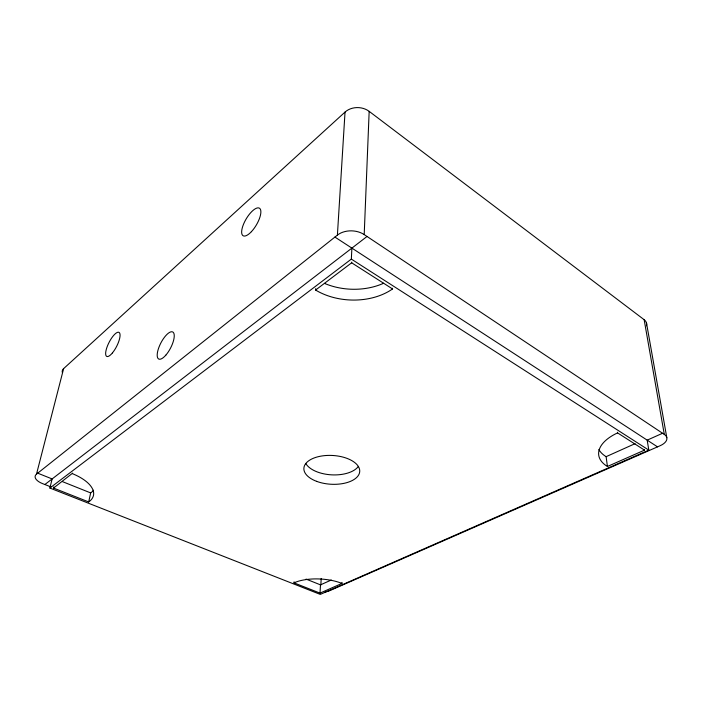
<?xml version="1.0" encoding="UTF-8"?>
<svg xmlns="http://www.w3.org/2000/svg" width="702" height="702" viewBox="0 0 702 702"><rect width="100%" height="100%" fill="white"/><g stroke="black" fill="none" stroke-linecap="round" stroke-linejoin="round"><path stroke-width="1.05" d="M315.698 288.689L315.593 290.049A56.423 39.093 2.7 0 0 392.541 288.952L392.55 288.268M325.202 591.874A11.013 4.572 3.3 0 0 329.387 590.812L660.047 445.752A15.488 7.81 -7.5 0 0 664.303 434.415L364.206 234.591L369.164 111.355A16.927 13.75 2.4 0 0 345.033 112.083L63.628 368.611A12.618 6.88 13.3 0 0 62.259 372.332M294.103 581.818L294.024 582.862L320.007 593.111L341.962 583.432L342.006 582.379M662.574 433.266L647.183 440.145L648.815 450.131L320.279 594.401L49.886 488.048L351.342 259.099L351.895 248.113M315.593 290.049L351.658 262.802L351.693 262.109M320.007 593.111L320.489 584.863L331.291 580.019M320.823 585.082L321.209 578.536M50.965 486.925L42.497 483.59A13.601 6.257 11.3 0 1 36.504 474.131L337.399 235.109L345.033 112.083M53.791 486.916L53.51 488.065L88.698 501.93L90.663 492.918A40.786 18.84 11.2 0 0 93.55 490.224M53.51 488.065L72.648 473.13M49.886 488.048L52.123 478.931L37.715 473.174M36.504 474.131L63.628 368.611M44.867 484.52L367.023 236.469M598.885 449.543A46.341 23.491 -7.3 0 0 606.116 456.669L635.073 443.664M606.116 456.669L607.423 466.479L644.515 450.131L644.41 449.508M62.39 481.607L90.663 492.918M306.072 579.097L320.489 584.863M351.658 262.802L392.541 288.952M617.479 432.265L617.576 432.897L644.515 450.131M351.342 259.099L648.815 450.131M334.915 237.074L657.511 446.858M369.164 111.355L644.146 319.7A14.251 8.433 -10.3 0 1 646.41 325.842M666.812 437.688L646.542 323.21M644.146 319.7L664.303 434.415M337.399 235.109A18.796 13.303 2.7 0 1 364.206 234.591M358.353 466.444A27.782 14.54 3.2 0 1 331.625 474.85A27.782 14.54 3.2 0 1 305.853 463.61M294.024 582.862A33.415 13.707 3.3 0 1 341.962 583.432M607.423 466.479A46.665 23.298 -7.1 0 1 617.576 432.897M72.508 473.71A41.041 18.656 11 0 1 88.698 501.93M383.599 283.266A55.932 39.268 2.6 0 1 324.464 283.38M316.611 481.344A27.966 14.409 3.2 0 0 359.705 471.744A27.966 14.409 3.2 0 0 319.094 456.493A27.966 14.409 3.2 0 0 316.611 481.344M165.83 355.151A15.233 5.476 -62.6 0 0 173.061 332.178A15.233 5.476 -62.6 0 0 158.283 349.148A15.233 5.476 -62.6 0 0 165.83 355.151M112.417 352.922A13.478 4.273 -63 0 0 119.322 332.616A13.478 4.273 -63 0 0 106.844 347.613A13.478 4.273 -63 0 0 112.417 352.922M251.395 231.686A16.014 5.923 -59.4 0 0 259.521 208.248A16.014 5.923 -59.4 0 0 242.866 225.956A16.014 5.923 -59.4 0 0 251.395 231.686"/></g></svg>
